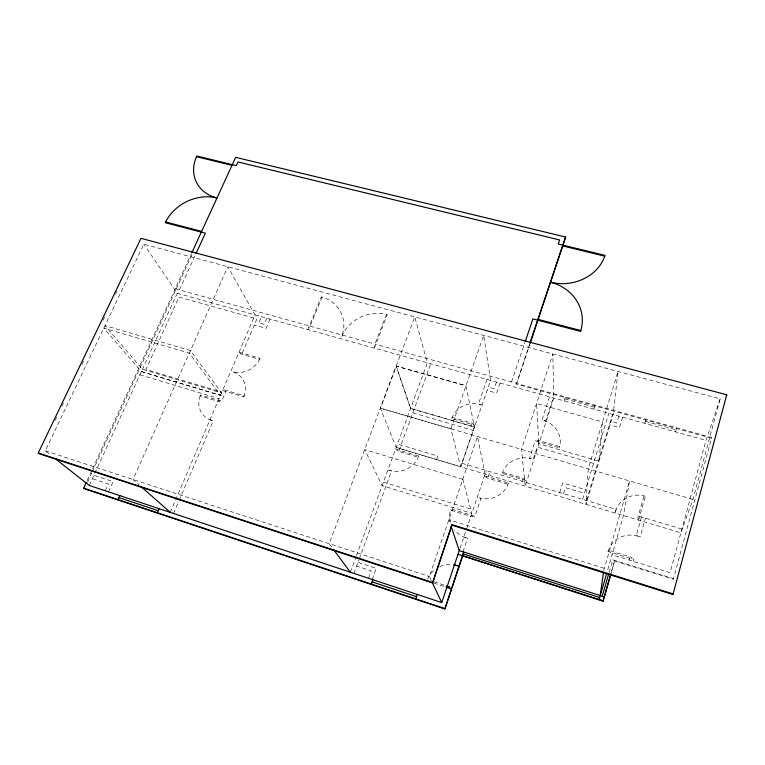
<?xml version="1.0" encoding="UTF-8"?>
<svg xmlns="http://www.w3.org/2000/svg" width="765" height="765" viewBox="0 0 765 765"><rect width="100%" height="100%" fill="white"/><g stroke="black" fill="none" stroke-linecap="round" stroke-linejoin="round"><path stroke-width="0.57" stroke-dasharray="3.83 2.87" d="M603.738 570.556L629.547 480.956L623.475 515.591L607.2 571.579M611.101 573.281L614.754 560.42L611.187 572.736M396.28 447.41L460.721 466.793L474.443 426.994L465.971 385.713L396.213 366.11L380.387 408.194L396.213 447.449L680.907 532.803L692.937 499.449L720.161 398.881L143.81 244.188L45.307 450.805L50.92 455.223M614.658 560.984L673.363 579.21L711.718 437.484L375.778 344.355M720.161 398.881L706.019 440.353L670.064 572.708L612.077 554.778M675.524 431.871L676.671 427.778M629.251 560.095L629.796 558.192M641.539 516.987L636.241 535.586L640.2 536.791L645.478 518.163M631.785 558.813L632.148 557.542L608.395 550.217L608.032 551.479L633.774 559.425L633.238 561.328M638.517 520.095L645.344 496.189L644.044 495.797L637.733 517.857L639.043 518.249M609.15 572.325L612.775 559.808M644.78 423.322L645.976 419.258M615.012 513.047L616.093 509.375L461.897 463.284M622.634 417.155L619.507 427.559L609.428 424.738M618.856 416.103L616.772 423.026L610.48 421.266M586.439 500.511L612.574 414.362M582.595 499.363L608.816 413.31M593.841 409.151L595.074 405.154M559.703 492.517L562.696 482.935L585.541 489.705M563.499 493.655L565.373 487.649L584.441 493.32M593.544 463.447L537.212 447.095L533.243 459.354L529.523 458.264L535.204 440.793L559.368 447.783L559.741 446.607L537.432 440.171L537.059 441.329M564.188 400.898L565.45 396.939M522.055 481.262L522.629 479.483M549.5 396.815L541.936 420.081L545.617 421.123L553.162 397.829M524.494 480.038L524.886 478.852L502.595 472.206L502.203 473.382L526.368 480.602L525.785 482.38M538.904 441.864L538.34 443.604L599.024 461.171L602.562 421.993L536.581 403.49L538.923 443.776M484.465 475.859L508.505 483.078L508.113 484.264L485.909 477.59L486.311 476.413M473.057 515.792L472.646 516.997L450.47 510.112L450.881 508.907L474.912 516.365L480.965 498.331L477.274 497.202M463.007 551.794L467.558 538.264L463.82 537.087M488.147 476.958L489.935 471.661M460.004 548.4L486.253 470.561M529.638 343.829L516.413 384.154L711.44 438.259L711.718 437.484M516.413 384.154L529.763 344.527M511.536 381.993L524.895 342.557M500.061 383.055L496.628 393.076L487.085 390.399M431.364 580.664L429.395 576.485L477.465 436.576L485.067 474.09M496.485 382.06L494.19 388.725L488.242 387.061M470.838 425.952L471.431 424.24M486.98 379.421L478.479 403.91L482.065 404.934M473.229 424.766L473.621 423.628L452.153 417.413L451.752 418.551L475.027 425.283M450.815 428.802L483.719 335.414L490.537 380.406L460.693 466.784L450.815 428.802L380.387 408.194L692.937 499.449M436.586 459.555L437.819 456.083L397.475 444.025M372.211 579.478L376.227 568.328L358.02 562.332M395.582 449.17L418.656 456.093L418.235 457.25L396.93 450.843L397.351 449.696M368.548 578.264L371.235 570.824L356.672 566.014M353.966 573.415L358.861 560.057M359.263 558.947L391.498 470.991L387.951 469.911M399.11 450.231L430.8 363.786M350.332 572.21L356.06 556.643M356.452 555.562L427.329 362.83L414.773 316.911L329.199 543.705L332.02 547.501M386.44 314.386L374.219 345.99L375.06 346.22M374.343 348.085L387.281 314.606A36.337 32.857 -20.1 0 0 341.572 336.916A35.821 31.805 -24.9 0 0 321.29 296.82L307.846 329.591M673.363 579.21L673.573 578.675L610.795 559.196M322.103 297.04L309.414 327.994L308.591 327.764M222.567 390.523L243.767 396.853L244.226 395.773L224.652 389.93L224.193 391.011M239.005 352.254L260.033 358.316L259.584 359.368L240.162 353.765L240.621 352.713M269.997 319.062L266.057 328.357L254.276 325.049M266.784 318.164L264.155 324.35L258.809 322.859L261.448 316.681M170.232 512.368L255.051 314.903L227.788 266.727L133.014 479.502L139.22 484.981M220.024 400.726L219.555 401.807L200.114 395.945L200.583 394.874L221.649 401.214L225.818 391.489M173.559 513.468L178.694 501.486M179.163 500.396L213.234 420.855L209.973 419.851M242.228 353.181L258.245 315.792M108.496 491.847L113.096 481.654L93.865 475.323M105.274 490.776L108.353 483.987L92.316 478.689M89.218 485.45L177.27 293.263L143.81 244.188M179.373 289.906L195.553 254.582M87.162 480.573L92.154 469.72M92.641 468.658L191.489 253.502M87.497 482.304L91.972 472.55M92.469 471.47L192.417 253.751M55.214 420.368L56.753 417.135M61.908 406.368L63.447 403.136M81.989 364.36L83.538 361.128M103.112 320.2L104.652 316.968M115.467 294.353L117.016 291.121M175.281 288.778L309.347 325.938M310.16 326.167L374.936 344.126M564.819 398.919L594.462 407.152M645.383 421.286L676.097 429.825M177.27 293.263L706.019 440.353M253.731 317.982L178.972 297.116L145.933 369.418L221.869 392.139M396.241 366.062L410.576 408.424L474.443 426.994L410.547 408.472L396.213 366.11L465.971 385.713M412.813 412.842L473.258 430.408M639.569 516.394L681.921 529.055M141.382 371.589L220.502 395.323L189.318 353.095L103.801 328.128L141.382 371.589L223.734 396.347M139.918 374.793L219.096 398.613M383.456 482.132L473.028 509.786M604.063 568.28L448.883 519.751L450.365 524.159M45.307 450.805L429.395 576.485M434.023 581.773L445.297 585.474M433.592 583.026L444.867 586.726M543.781 420.607A23.218 21.831 1.2 0 1 559.368 447.783M451.752 418.551A22.759 21.363 -9.7 0 1 480.277 404.427M502.203 473.382A23.457 22.395 2.1 0 1 531.388 458.809M465.684 537.671A23.476 22.797 -9.3 0 1 454.4 529.896M450.528 522.323A23.476 22.797 -9.3 0 1 450.881 508.907M615.557 511.211A24.662 23.084 21.8 0 1 645.344 496.189M427.472 579.143A24.011 23.811 -43.7 0 1 435.075 569.418M439.646 566.683A24.011 23.811 -43.7 0 1 451.761 564.589M508.505 483.078A23.227 22.223 -6.5 0 1 479.12 497.766M608.032 551.479A25.044 23.619 27.8 0 1 638.22 536.189M418.656 456.093A22.711 21.372 -22.9 0 1 389.729 470.446M211.599 420.348A22.013 19.536 -34.7 0 1 200.583 394.874M243.767 396.853A21.927 19.431 -33.8 0 0 232.455 371.742A21.592 19.02 -30.6 0 0 260.033 358.316M588.218 468.897L585.942 504.336L613.167 414.525L618.015 371.465L588.218 468.897M553.745 397.991L525.22 486.129L521.491 449.428L552.846 353.966L553.745 397.991M190.466 350.533L104.987 325.641L142.443 369.275L221.525 392.942L190.466 350.533M462.796 479.263L364.704 449.591L382.165 485.641L471.804 513.401L462.796 479.263"/><path stroke-width="1.15" d="M191.986 252.431L235.668 157.341L565.631 237.035L530.145 343.389M600.229 595.572L603.422 572.832M462.385 555.696L603.011 601.223L610.862 573.855M672.932 594.529L726.75 394.807L140.989 238.326L38.25 452.985L39.245 453.76L432.579 582.959L452.077 524.608L673.171 593.956L672.932 594.529L452.297 525.297M599.1 599.444L606.569 573.731M602.218 596.212L608.491 574.591M603.011 601.223L610.776 574.4M449.38 588.209L449.801 586.946L446.416 585.837M86.177 482.734L83.681 488.156L84.513 488.797L444.876 608.988L463.638 551.986M444.876 608.988L462.576 556.26M55.587 458.914L89.218 485.45L441.73 602.581L459.622 549.528M529.982 342.816L565.631 237.035M525.278 341.429L532.909 318.9L580.558 331.369A44.475 40 -3.7 0 0 550.418 282.18A43.529 37.954 -3.4 0 0 605.01 255.395L558.268 244.016L559.636 239.961L237.972 161.951L236.289 165.623L196.835 156.012A39.904 32.885 -23.6 0 0 216.992 198.001A40.937 34.329 -27.1 0 0 165.297 222.692L205.355 233.172L196.041 253.511M432.579 582.959L452.077 524.608M415.739 598.88L417.269 594.453M726.415 395.744L726.75 394.807M371.245 584.039L372.823 579.679M157.408 512.741L159.168 508.687M118.04 499.612L119.828 495.615M196.509 156.691L231.996 165.336M562.638 245.909L604.761 256.17M165.632 221.984L201.644 231.403M537.891 319.33L580.817 330.557M604.216 596.843L459.268 550.599L451.111 526.358M463.016 553.841L599.664 597.513M458.015 554.3L603.088 600.726M454.458 564.838L458.847 566.253M38.25 452.985L432.311 582.385M445.995 587.099L451.264 588.83M118.938 497.613L158.288 510.714M372.039 581.859L416.504 596.662M83.681 488.156L444.656 608.519M140.989 486.55L170.232 512.368M333.425 549.404L350.332 572.21M432.359 582.748L441.73 602.581M453.521 564.819A24.011 23.811 -43.7 0 1 456.963 565.651"/></g></svg>
